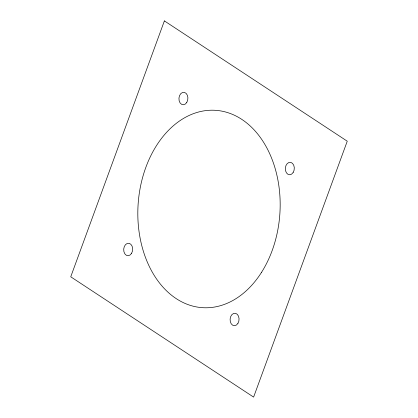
<?xml version="1.0" encoding="UTF-8"?>
<svg xmlns="http://www.w3.org/2000/svg" width="418" height="418" viewBox="0 0 418 418"><rect width="100%" height="100%" fill="white"/><g stroke="black" fill="none" stroke-linecap="round" stroke-linejoin="round"><path stroke-width="0.63" d="M164.384 20.9L70.741 276.8L253.616 397.1L347.259 141.2L164.384 20.9M186.736 102.53A6.244 4.488 -86.2 0 0 184.385 92.383A6.244 4.488 -86.2 0 0 179.134 100.675A6.244 4.488 -86.2 0 0 186.736 102.53M293.138 172.524A6.244 4.488 -86.2 0 0 290.787 162.377A6.244 4.488 -86.2 0 0 285.531 170.669A6.244 4.488 -86.2 0 0 293.138 172.524M261.532 272.337A98.894 71.034 -86.2 0 0 224.33 111.674A98.894 71.034 -86.2 0 0 141.138 242.989A98.894 71.034 -86.2 0 0 261.532 272.337M237.899 323.469A6.244 4.488 -86.2 0 0 235.548 313.322A6.244 4.488 -86.2 0 0 230.297 321.614A6.244 4.488 -86.2 0 0 237.899 323.469M131.498 253.475A6.244 4.488 -86.2 0 0 129.146 243.328A6.244 4.488 -86.2 0 0 123.895 251.62A6.244 4.488 -86.2 0 0 131.498 253.475"/></g></svg>
